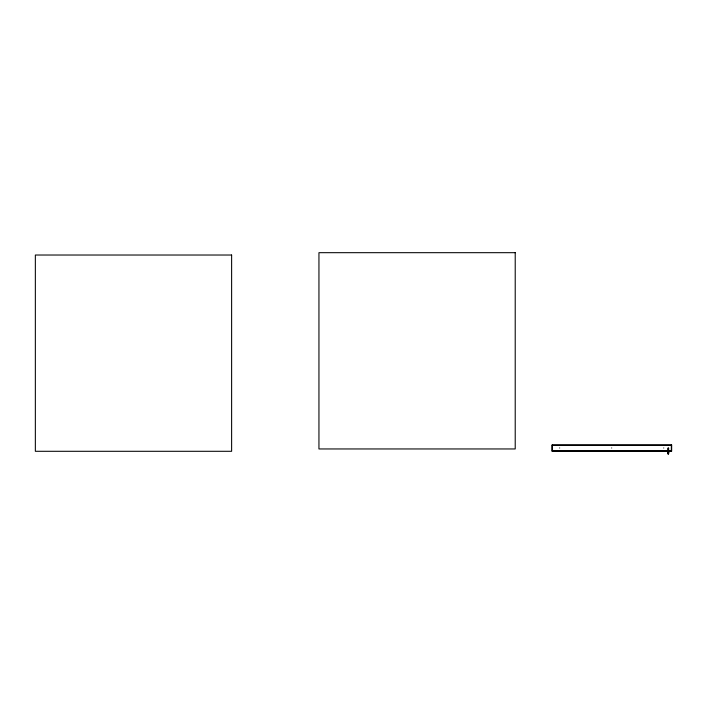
<?xml version="1.0" encoding="UTF-8"?>
<svg xmlns="http://www.w3.org/2000/svg" width="707" height="707" viewBox="0 0 707 707"><rect width="100%" height="100%" fill="white"/><g stroke="black" fill="none" stroke-linecap="round" stroke-linejoin="round"><path stroke-width="1.06" d="M552.317 445.269L671.341 445.269M667.912 449.016L668.61 449.016M552.317 450.88L671.341 450.88M667.912 452.365L668.61 452.365M671.341 444.959L671.341 451.19M552.317 444.959L552.317 451.19M559.661 448.008L559.67 447.938M611.696 448.008L611.705 447.938M663.723 448.008L663.74 447.938M667.717 452.445L668.265 454.318L668.804 452.445L668.265 451.826L667.717 452.445M515.217 252.682L318.945 252.682L318.945 448.954L515.217 448.954L515.217 252.682M231.622 255.024L35.35 255.024L35.35 451.296L231.622 451.296L231.622 255.024M671.65 444.959L551.999 444.959L551.999 451.19L671.65 451.19L671.65 444.959M668.61 448.079L667.912 448.079L667.912 453.77L668.61 453.77L668.61 448.079"/></g></svg>
